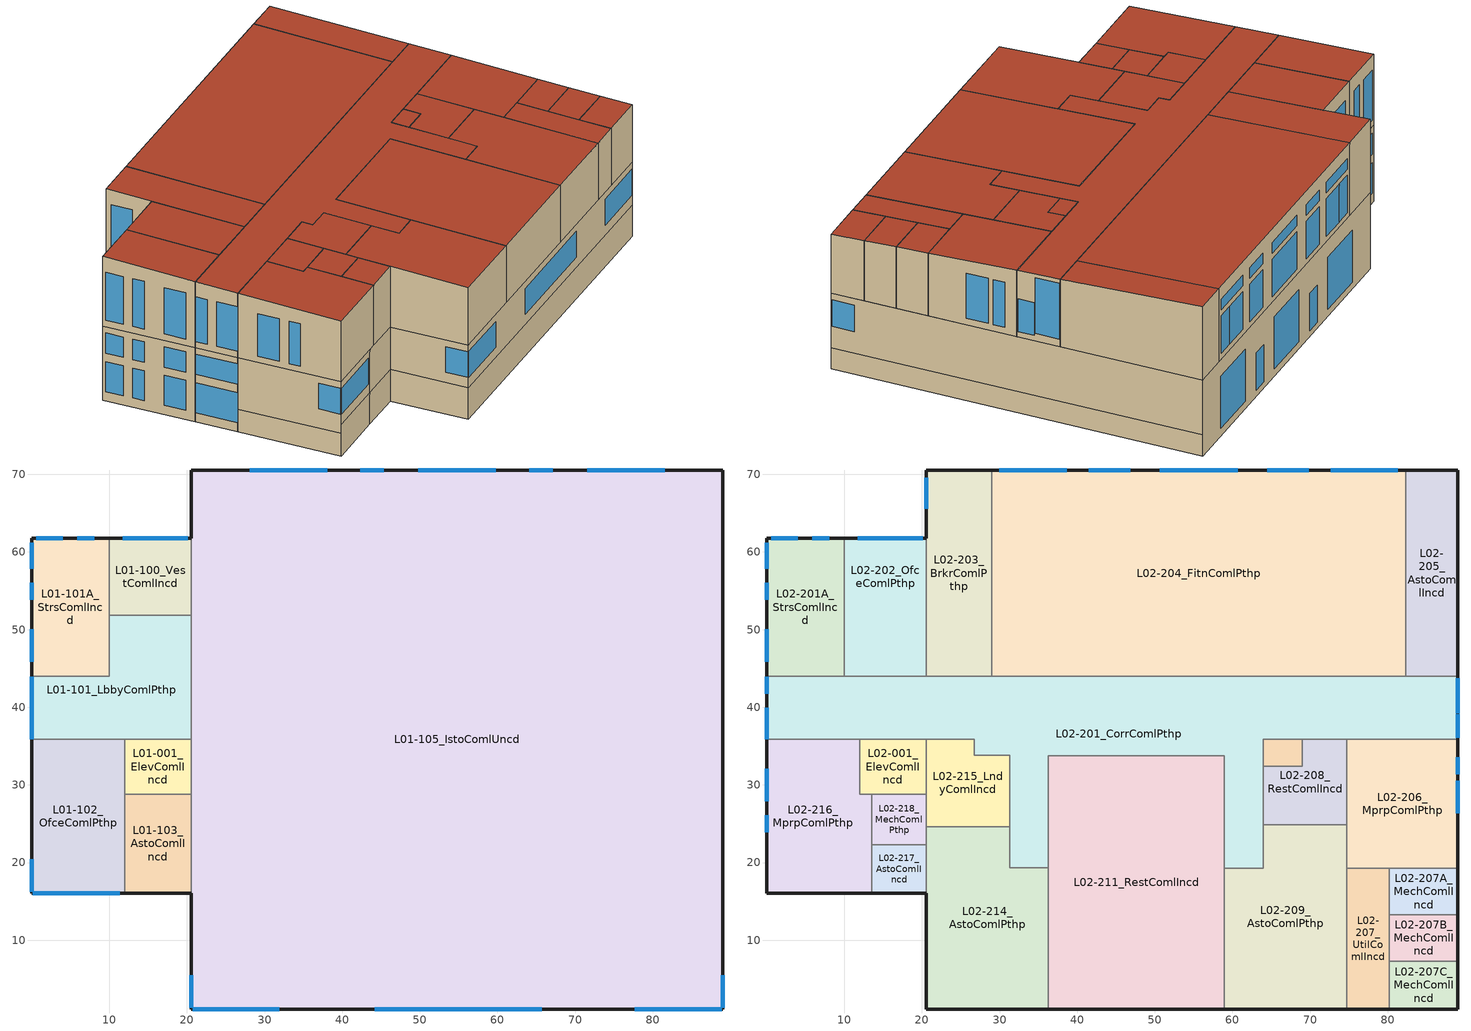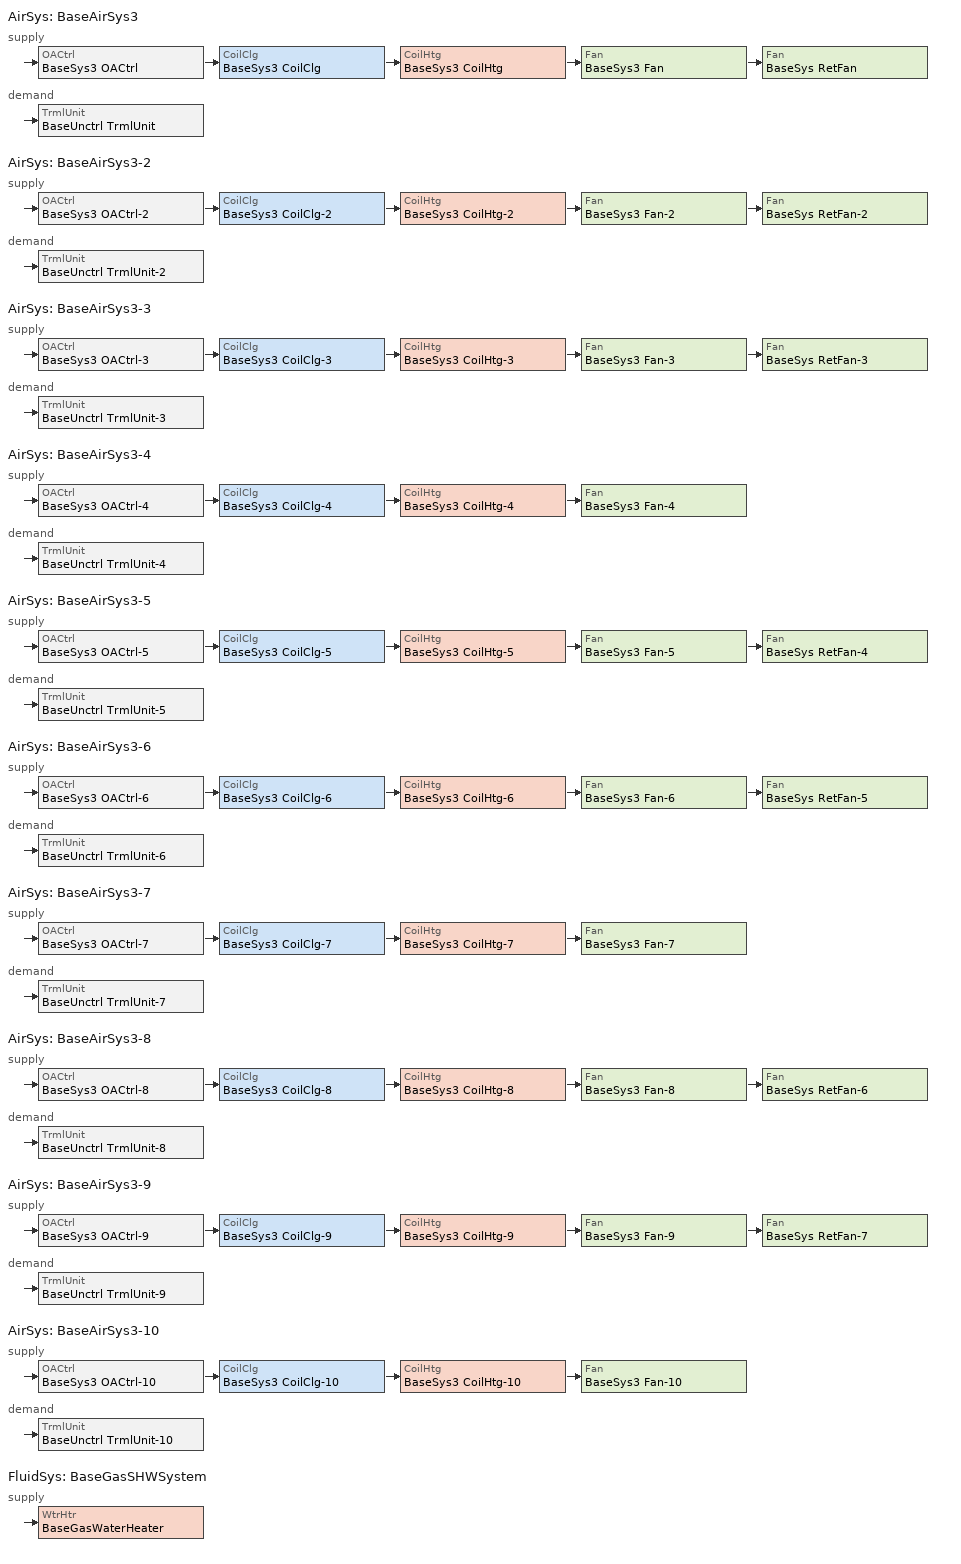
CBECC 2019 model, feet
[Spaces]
L01-105_IstoComlUncd
 floor ground: 20.57,70.56 89.04,70.56 89.04,1.14 20.57,1.14 z0
 wall outside: 20.57,16.08 20.57,1.14 89.04,1.14 z6.42:15; 89.04,70.56 20.57,70.56 20.57,61.76 z0:15; 89.04,1.14 89.04,70.56 z4.21:15
 wall to L01-001_ElevComlIncd: 20.57,35.86 20.57,28.81 z0:15
 wall to L01-101_LbbyComlPthp: 20.57,51.86 20.57,35.86 z0:15
 wall to L01-100_VestComlIncd: 20.57,61.76 20.57,51.86 z0:15
 wall to L01-103_AstoComlIncd: 20.57,28.81 20.57,16.08 z0:15
 wall ground: 20.57,16.08 20.57,1.14 89.04,1.14 z0:6.42; 89.04,1.14 89.04,70.56 z0:4.21
 window (Window 04 Uncd): 20.57,5.47 20.57,1.31 / 89.04,1.31 89.04,5.47 / 77.7,1.14 88.87,1.14 / 44.22,1.14 65.72,1.14 / 20.73,1.14 31.9,1.14 z8.45:13.67
 window (Panel Door Uncd): 38.07,70.56 28.07,70.56 / 59.8,70.56 49.8,70.56 / 81.54,70.56 71.54,70.56 z1.39:11.67
 window (SF Door Uncd): 67.09,70.56 64.09,70.56 / 45.36,70.56 42.36,70.56 z1.14:8.5
L01-001_ElevComlIncd
 floor ground: 20.57,35.86 20.57,28.81 11.98,28.81 11.98,35.86 z0
 wall to L01-102_OfceComlPthp: 11.98,35.86 11.98,28.81 z0:15
 wall to L01-103_AstoComlIncd: 11.98,28.81 20.57,28.81 z0:15
 wall to L01-101_LbbyComlPthp: 20.57,35.86 11.98,35.86 z0:15
L01-101_LbbyComlPthp
 floor ground: 20.57,51.86 20.57,35.86 0,35.86 0,43.99 10.01,43.99 10.01,51.86 z0
 wall outside: 0,43.99 0,35.86 z0:15
 wall to L01-102_OfceComlPthp: 0,35.86 11.98,35.86 z0:15
 wall to L01-101A_StrsComlIncd: 10.01,51.86 10.01,43.99 0,43.99 z0:15
 wall to L01-100_VestComlIncd: 20.57,51.86 10.01,51.86 z0:15
 window (Window 05): 0,43.91 0,35.91 z1.86:7.92
 window: 0,43.91 0,35.91 z9.61:13.75
L01-100_VestComlIncd
 floor ground: 20.57,61.76 20.57,51.86 10.01,51.86 10.01,61.76 z0
 wall outside: 20.57,61.76 10.01,61.76 z0:15
 wall to L01-101A_StrsComlIncd: 10.01,61.76 10.01,51.86 z0:15
 window: 20.11,61.76 11.73,61.76 z10.03:14.17
 window (Window 05): 20.11,61.76 18.11,61.76 z1.14:8.5
 window (Dr-B/D Swing SF): 17.98,61.76 11.73,61.76 z1.14:8.5
L01-103_AstoComlIncd
 floor ground: 20.57,28.81 20.57,16.08 11.98,16.08 11.98,28.81 z0
 wall outside: 11.98,16.08 20.57,16.08 z6.42:15
 wall to L01-102_OfceComlPthp: 11.98,28.81 11.98,16.08 z0:15
 wall ground: 11.98,16.08 20.57,16.08 z0:6.42
L01-102_OfceComlPthp
 floor ground: 0,35.86 11.98,35.86 11.98,16.08 0,16.08 z0
 wall outside: 0,35.86 0,16.08 z4.58:15; 0,16.08 11.98,16.08 z6.42:15
 wall ground: 0,16.08 11.98,16.08 z0:6.42; 0,35.86 0,16.08 z0:4.58
 window (Window 05): 0,20.41 0,16.24 / 0.17,16.08 11.33,16.08 z8.45:13.67
L01-101A_StrsComlIncd
 floor ground: 10.01,61.76 10.01,43.99 0,43.99 0,61.76 z0
 wall outside: 10.01,61.76 0,61.76 0,43.99 z0:15
 window: 8.04,61.76 5.88,61.76 / 4.04,61.76 0.58,61.76 / 0,61.18 0,57.85 / 0,56.01 0,53.85 / 0,50.01 0,45.85 z9.61:13.75
 window (Window 05): 4.04,61.76 0.58,61.76 / 8.04,61.76 5.88,61.76 / 0,50.01 0,45.85 / 0,56.01 0,53.85 / 0,61.18 0,57.85 z1.86:7.92
L02-214_AstoComlPthp
 floor to L01-105_IstoComlUncd: 31.31,24.64 31.31,19.36 36.29,19.36 36.29,1.14 20.57,1.14 20.57,24.64 z15
 wall outside: 20.57,1.14 36.29,1.14 z15:26.67; 20.57,16.08,27.27 20.57,16.08,15 20.57,1.14,15 20.57,1.14,26.67
 wall to L02-217_AstoComlIncd: 20.57,22.26,27.52 20.57,22.26,15 20.57,16.08,15 20.57,16.08,27.27
 wall to L02-211_RestComlIncd: 36.29,19.36,27.4 36.29,1.14,26.67 36.29,1.14,15 36.29,19.36,15
 wall to L02-218_MechComlPthp: 20.57,24.64,27.62 20.57,24.64,15 20.57,22.26,15 20.57,22.26,27.52
 wall to L02-215_LndyComlIncd: 31.31,24.64 20.57,24.64 z15:27.62
 wall to L02-201_CorrComlPthp: 36.29,19.36 31.31,19.36 z15:27.4; 31.31,24.64,27.62 31.31,19.36,27.4 31.31,19.36,15 31.31,24.64,15
 roof outside: 36.29,1.14,26.67 36.29,19.36,27.4 31.31,19.36,27.4 31.31,24.64,27.62 20.57,24.64,27.62 20.57,1.14,26.67
L02-217_AstoComlIncd
 floor inside: 20.57,22.26 20.57,16.08 13.55,16.08 13.55,22.26 z15
 wall outside: 13.55,16.08 20.57,16.08 z15:27.27
 wall to L02-216_MprpComlPthp: 13.55,22.26,15 13.55,16.08,15 13.55,16.08,27.27 13.55,22.26,27.52
 wall to L02-218_MechComlPthp: 20.57,22.26 13.55,22.26 z15:27.52
 roof outside: 20.57,16.08,27.27 20.57,22.26,27.52 13.55,22.26,27.52 13.55,16.08,27.27
L02-211_RestComlIncd
 floor to L01-105_IstoComlUncd: 58.97,33.77 58.97,1.14 36.29,1.14 36.29,33.77 z15
 wall outside: 36.29,1.14 58.97,1.14 z15:26.67
 wall to L02-201_CorrComlPthp: 58.97,33.77 36.29,33.77 z15:27.99; 58.97,33.77,27.99 58.97,19.3,27.4 58.97,19.3,15 58.97,33.77,15; 36.29,33.77,27.99 36.29,33.77,15 36.29,19.36,15 36.29,19.36,27.4
 wall to L02-209_AstoComlPthp: 58.97,19.3,27.4 58.97,1.14,26.67 58.97,1.14,15 58.97,19.3,15
 roof outside: 58.97,1.14,26.67 58.97,33.77,27.99 36.29,33.77,27.99 36.29,1.14,26.67
L02-218_MechComlPthp
 floor inside: 20.57,28.81 20.57,22.26 13.55,22.26 13.55,28.81 z15
 wall to L02-216_MprpComlPthp: 13.55,28.81,15 13.55,22.26,15 13.55,22.26,27.52 13.55,28.81,27.79
 wall to L02-215_LndyComlIncd: 20.57,28.81,27.79 20.57,24.64,27.62 20.57,24.64,15 20.57,28.81,15
 wall to L02-001_ElevComlIncd: 20.57,28.81 13.55,28.81 z15:27.79
 roof outside: 20.57,22.26,27.52 20.57,28.81,27.79 13.55,28.81,27.79 13.55,22.26,27.52
L02-215_LndyComlIncd
 floor to L01-105_IstoComlUncd: 20.57,35.86 26.75,35.86 26.75,33.82 31.31,33.82 31.31,24.64 20.57,24.64 z15
 wall to L02-201_CorrComlPthp: 26.75,35.86 20.57,35.86 z15:28.07; 31.31,33.82 26.75,33.82 z15:27.99; 31.31,24.64,27.62 31.31,24.64,15 31.31,33.82,15 31.31,33.82,27.99; 26.75,33.82,27.99 26.75,33.82,15 26.75,35.86,15 26.75,35.86,28.07
 wall to L02-001_ElevComlIncd: 20.57,35.86,28.07 20.57,35.86,15 20.57,28.81,15 20.57,28.81,27.79
 roof outside: 31.31,24.64,27.62 31.31,33.82,27.99 26.75,33.82,27.99 26.75,35.86,28.07 20.57,35.86,28.07 20.57,24.64,27.62
L02-201_CorrComlPthp
 floor inside: 20.57,43.99 20.57,35.86 0,35.86 0,43.99 z15
 floor to L01-105_IstoComlUncd: 20.57,43.99 89.04,43.99 89.04,35.86 63.95,35.86 63.95,19.3 58.97,19.3 58.97,33.77 36.29,33.77 36.29,19.36 31.31,19.36 31.31,33.82 26.75,33.82 26.75,35.86 20.57,35.86 z15
 wall outside: 0,43.99,28.4 0,43.99,15 0,35.86,15 0,35.86,28.07; 89.04,43.99,28.4 89.04,35.86,28.07 89.04,35.86,15 89.04,43.99,15
 wall to L02-209_AstoComlPthp: 58.97,19.3 63.95,19.3 z15:27.4; 63.95,19.3,27.4 63.95,19.3,15 63.95,24.87,15 63.95,24.87,27.63
 wall to L02-216_MprpComlPthp: 0,35.86 11.98,35.86 z15:28.07
 wall to L02-206_MprpComlPthp: 74.75,35.86 89.04,35.86 z15:28.07
 wall to L02-202_OfceComlPthp: 20.57,43.99 10.01,43.99 z15:28.4
 wall to L02-203_BrkrComlPthp: 28.97,43.99 20.57,43.99 z15:28.4
 wall to L02-208_RestComlIncd: 69,35.86 74.75,35.86 z15:28.07; 63.95,32.43,27.93 63.95,24.87,27.63 63.95,24.87,15 63.95,32.43,15
 wall to L02-201B_UtilComlIncd: 63.95,35.86 69,35.86 z15:28.07; 63.95,35.86,28.07 63.95,32.43,27.93 63.95,32.43,15 63.95,35.86,15
 wall to L02-001_ElevComlIncd: 11.98,35.86 20.57,35.86 z15:28.07
 wall to L02-205_AstoComlIncd: 89.04,43.99 82.33,43.99 z15:28.4
 wall to L02-204_FitnComlPthp: 82.33,43.99 28.97,43.99 z15:28.4
 wall to L02-201A_StrsComlIncd: 10.01,43.99 0,43.99 z15:28.4
 window (Window 05): 0,43.91 0,41.74 / 0,39.91 0,35.91 z16.29:25.33; 89.04,39.25 89.04,43.75 z16.46:27.5
 window (Dr-B/D Swing SF): 89.04,36.1 89.04,39.1 z16.06:22.5
 roof outside: 63.95,19.3,27.4 63.95,35.86,28.07 89.04,35.86,28.07 89.04,43.99,28.4 0,43.99,28.4 0,35.86,28.07 26.75,35.86,28.07 26.75,33.82,27.99 31.31,33.82,27.99 31.31,19.36,27.4 36.29,19.36,27.4 36.29,33.77,27.99 58.97,33.77,27.99 58.97,19.3,27.4
L02-209_AstoComlPthp
 floor to L01-105_IstoComlUncd: 74.75,24.87 74.75,1.14 58.97,1.14 58.97,19.3 63.95,19.3 63.95,24.87 z15
 wall outside: 58.97,1.14 74.75,1.14 z15:26.67
 wall to L02-207_UtilComlIncd: 74.75,19.25,27.4 74.75,1.14,26.67 74.75,1.14,15 74.75,19.25,15
 wall to L02-208_RestComlIncd: 74.75,24.87 63.95,24.87 z15:27.63
 wall to L02-206_MprpComlPthp: 74.75,24.87,27.63 74.75,19.25,27.4 74.75,19.25,15 74.75,24.87,15
 roof outside: 74.75,1.14,26.67 74.75,24.87,27.63 63.95,24.87,27.63 63.95,19.3,27.4 58.97,19.3,27.4 58.97,1.14,26.67
L02-207_UtilComlIncd
 floor to L01-105_IstoComlUncd: 80.2,19.25 80.2,1.14 74.75,1.14 74.75,19.25 z15
 wall outside: 74.75,1.14 80.2,1.14 z15:26.67
 wall to L02-207C_MechComlIncd: 80.2,7.3,26.92 80.2,1.14,26.67 80.2,1.14,15 80.2,7.3,15
 wall to L02-207A_MechComlIncd: 80.2,19.25,27.4 80.2,13.3,27.16 80.2,13.3,15 80.2,19.25,15
 wall to L02-206_MprpComlPthp: 80.2,19.25 74.75,19.25 z15:27.4
 wall to L02-207B_MechComlIncd: 80.2,13.3,27.16 80.2,7.3,26.92 80.2,7.3,15 80.2,13.3,15
 roof outside: 80.2,1.14,26.67 80.2,19.25,27.4 74.75,19.25,27.4 74.75,1.14,26.67
L02-208_RestComlIncd
 floor to L01-105_IstoComlUncd: 74.75,35.86 74.75,24.87 63.95,24.87 63.95,32.43 69,32.43 69,35.86 z15
 wall to L02-206_MprpComlPthp: 74.75,24.87,27.63 74.75,24.87,15 74.75,35.86,15 74.75,35.86,28.07
 wall to L02-201B_UtilComlIncd: 69,32.43 63.95,32.43 z15:27.93; 69,35.86,28.07 69,35.86,15 69,32.43,15 69,32.43,27.93
 roof outside: 74.75,24.87,27.63 74.75,35.86,28.07 69,35.86,28.07 69,32.43,27.93 63.95,32.43,27.93 63.95,24.87,27.63
L02-206_MprpComlPthp
 floor to L01-105_IstoComlUncd: 89.04,35.86 89.04,19.25 74.75,19.25 74.75,35.86 z15
 wall outside: 89.04,35.86,28.07 89.04,19.25,27.4 89.04,19.25,15 89.04,35.86,15
 wall to L02-207A_MechComlIncd: 80.2,19.25 89.04,19.25 z15:27.4
 window (Window 05): 89.04,31.4 89.04,33.57 / 89.04,26.35 89.04,30.52 z16.27:25.17
 roof outside: 89.04,19.25,27.4 89.04,35.86,28.07 74.75,35.86,28.07 74.75,19.25,27.4
L02-207C_MechComlIncd
 floor to L01-105_IstoComlUncd: 89.04,7.3 89.04,1.14 80.2,1.14 80.2,7.3 z15
 wall outside: 80.2,1.14 89.04,1.14 z15:26.67; 89.04,7.3,26.92 89.04,1.14,26.67 89.04,1.14,15 89.04,7.3,15
 wall to L02-207B_MechComlIncd: 89.04,7.3 80.2,7.3 z15:26.92
 roof outside: 89.04,1.14,26.67 89.04,7.3,26.92 80.2,7.3,26.92 80.2,1.14,26.67
L02-207A_MechComlIncd
 floor to L01-105_IstoComlUncd: 89.04,19.25 89.04,13.3 80.2,13.3 80.2,19.25 z15
 wall outside: 89.04,19.25,27.4 89.04,13.3,27.16 89.04,13.3,15 89.04,19.25,15
 wall to L02-207B_MechComlIncd: 80.2,13.3 89.04,13.3 z15:27.16
 roof outside: 89.04,13.3,27.16 89.04,19.25,27.4 80.2,19.25,27.4 80.2,13.3,27.16
L02-207B_MechComlIncd
 floor to L01-105_IstoComlUncd: 89.04,13.3 89.04,7.3 80.2,7.3 80.2,13.3 z15
 wall outside: 89.04,13.3,27.16 89.04,7.3,26.92 89.04,7.3,15 89.04,13.3,15
 roof outside: 80.2,7.3,26.92 89.04,7.3,26.92 89.04,13.3,27.16 80.2,13.3,27.16
L02-216_MprpComlPthp
 floor inside: 11.98,35.86 11.98,16.08 0,16.08 0,35.86 z15; 13.55,28.81 13.55,16.08 11.98,16.08 11.98,28.81 z15
 wall outside: 0,16.08 13.55,16.08 z15:27.27; 0,35.86,28.07 0,35.86,15 0,16.08,15 0,16.08,27.27
 wall to L02-001_ElevComlIncd: 13.55,28.81 11.98,28.81 z15:27.79; 11.98,35.86,28.07 11.98,28.81,27.79 11.98,28.81,15 11.98,35.86,15
 window (Window 05): 0,26.08 0,23.91 / 0,32.08 0,27.91 z16.25:24.83
 roof outside: 13.55,16.08,27.27 13.55,28.81,27.79 11.98,28.81,27.79 11.98,35.86,28.07 0,35.86,28.07 0,16.08,27.27
L02-001_ElevComlIncd
 floor inside: 20.57,35.86 20.57,28.81 11.98,28.81 11.98,35.86 z15
 roof outside: 11.98,28.81,27.79 20.57,28.81,27.79 20.57,35.86,28.07 11.98,35.86,28.07
L02-202_OfceComlPthp
 floor inside: 20.57,51.86 20.57,43.99 10.01,43.99 10.01,51.86 z15; 10.01,61.76 20.57,61.76 20.57,51.86 10.01,51.86 z15
 wall outside: 20.57,61.76 10.01,61.76 z15:29.11
 wall to L02-203_BrkrComlPthp: 20.57,61.76,29.11 20.57,43.99,28.4 20.57,43.99,15 20.57,61.76,15
 wall to L02-201A_StrsComlIncd: 10.01,61.76,15 10.01,43.99,15 10.01,43.99,28.4 10.01,61.76,29.11
 window (Window 05): 20.11,61.76 11.73,61.76 z16.36:26.25
 roof outside: 20.57,43.99,28.4 20.57,61.76,29.11 10.01,61.76,29.11 10.01,43.99,28.4
L02-203_BrkrComlPthp
 floor to L01-105_IstoComlUncd: 20.57,70.56 28.97,70.56 28.97,43.99 20.57,43.99 z15
 wall outside: 28.97,70.56 20.57,70.56 z15:29.48; 20.57,70.56,29.48 20.57,70.56,15 20.57,61.76,15 20.57,61.76,29.12
 wall to L02-204_FitnComlPthp: 28.97,70.56,29.48 28.97,43.99,28.4 28.97,43.99,15 28.97,70.56,15
 window (Window 05): 20.57,69.56 20.57,65.56 z16.38:26.5
 roof outside: 28.97,43.99,28.4 28.97,70.56,29.48 20.57,70.56,29.48 20.57,43.99,28.4
L02-201B_UtilComlIncd
 floor to L01-105_IstoComlUncd: 63.95,35.86 69,35.86 69,32.43 63.95,32.43 z15
 roof outside: 63.95,32.43,27.93 69,32.43,27.93 69,35.86,28.07 63.95,35.86,28.07
L02-205_AstoComlIncd
 floor to L01-105_IstoComlUncd: 89.04,70.56 89.04,43.99 82.33,43.99 82.33,70.56 z15
 wall outside: 89.04,70.56 82.33,70.56 z15:29.48; 89.04,70.56,29.48 89.04,43.99,28.4 89.04,43.99,15 89.04,70.56,15
 wall to L02-204_FitnComlPthp: 82.33,70.56,15 82.33,43.99,15 82.33,43.99,28.4 82.33,70.56,29.48
 roof outside: 89.04,43.99,28.4 89.04,70.56,29.48 82.33,70.56,29.48 82.33,43.99,28.4
L02-204_FitnComlPthp
 floor to L01-105_IstoComlUncd: 28.97,70.56 82.33,70.56 82.33,43.99 28.97,43.99 z15
 wall outside: 82.33,70.56 28.97,70.56 z15:29.48
 window (Dr-B/D Swing SF): 81.32,70.56 78.07,70.56 / 33.23,70.56 29.98,70.56 z16.15:23.58
 window (Window 05): 77.9,70.56 72.65,70.56 / 38.65,70.56 33.4,70.56 / 69.82,70.56 64.48,70.56 / 46.82,70.56 41.48,70.56 z16.15:23.58
 window (Dr-F Sliding SF): 60.65,70.56 50.65,70.56 z16.15:23.58
 window: 60.65,70.56 50.65,70.56 / 81.32,70.56 72.65,70.56 / 46.82,70.56 41.48,70.56 / 38.65,70.56 29.98,70.56 / 69.82,70.56 64.48,70.56 z24.76:26.83
 roof outside: 82.33,43.99,28.4 82.33,70.56,29.48 28.97,70.56,29.48 28.97,43.99,28.4
L02-201A_StrsComlIncd
 floor inside: 10.01,61.76 10.01,43.99 0,43.99 0,61.76 z15
 wall outside: 10.01,61.76 0,61.76 z15:29.11; 0,61.76,29.11 0,61.76,15 0,43.99,15 0,43.99,28.4
 window (Window 05): 0,56.01 0,53.85 / 0,61.18 0,57.85 z16.34:26; 0,50.01 0,45.85 z16.31:25.67; 4.04,61.76 0.58,61.76 / 8.04,61.76 5.88,61.76 z16.36:26.25
 roof outside: 10.01,43.99,28.4 10.01,61.76,29.11 0,61.76,29.11 0,43.99,28.4
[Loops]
AirSys 'BaseAirSys3'
 supply: OACtrl 'BaseSys3 OACtrl' > CoilClg 'BaseSys3 CoilClg' > CoilHtg 'BaseSys3 CoilHtg' > Fan 'BaseSys3 Fan' > Fan 'BaseSys RetFan'
 demand: TrmlUnit 'BaseUnctrl TrmlUnit'
AirSys 'BaseAirSys3-2'
 supply: OACtrl 'BaseSys3 OACtrl-2' > CoilClg 'BaseSys3 CoilClg-2' > CoilHtg 'BaseSys3 CoilHtg-2' > Fan 'BaseSys3 Fan-2' > Fan 'BaseSys RetFan-2'
 demand: TrmlUnit 'BaseUnctrl TrmlUnit-2'
AirSys 'BaseAirSys3-3'
 supply: OACtrl 'BaseSys3 OACtrl-3' > CoilClg 'BaseSys3 CoilClg-3' > CoilHtg 'BaseSys3 CoilHtg-3' > Fan 'BaseSys3 Fan-3' > Fan 'BaseSys RetFan-3'
 demand: TrmlUnit 'BaseUnctrl TrmlUnit-3'
AirSys 'BaseAirSys3-4'
 supply: OACtrl 'BaseSys3 OACtrl-4' > CoilClg 'BaseSys3 CoilClg-4' > CoilHtg 'BaseSys3 CoilHtg-4' > Fan 'BaseSys3 Fan-4'
 demand: TrmlUnit 'BaseUnctrl TrmlUnit-4'
AirSys 'BaseAirSys3-5'
 supply: OACtrl 'BaseSys3 OACtrl-5' > CoilClg 'BaseSys3 CoilClg-5' > CoilHtg 'BaseSys3 CoilHtg-5' > Fan 'BaseSys3 Fan-5' > Fan 'BaseSys RetFan-4'
 demand: TrmlUnit 'BaseUnctrl TrmlUnit-5'
AirSys 'BaseAirSys3-6'
 supply: OACtrl 'BaseSys3 OACtrl-6' > CoilClg 'BaseSys3 CoilClg-6' > CoilHtg 'BaseSys3 CoilHtg-6' > Fan 'BaseSys3 Fan-6' > Fan 'BaseSys RetFan-5'
 demand: TrmlUnit 'BaseUnctrl TrmlUnit-6'
AirSys 'BaseAirSys3-7'
 supply: OACtrl 'BaseSys3 OACtrl-7' > CoilClg 'BaseSys3 CoilClg-7' > CoilHtg 'BaseSys3 CoilHtg-7' > Fan 'BaseSys3 Fan-7'
 demand: TrmlUnit 'BaseUnctrl TrmlUnit-7'
AirSys 'BaseAirSys3-8'
 supply: OACtrl 'BaseSys3 OACtrl-8' > CoilClg 'BaseSys3 CoilClg-8' > CoilHtg 'BaseSys3 CoilHtg-8' > Fan 'BaseSys3 Fan-8' > Fan 'BaseSys RetFan-6'
 demand: TrmlUnit 'BaseUnctrl TrmlUnit-8'
AirSys 'BaseAirSys3-9'
 supply: OACtrl 'BaseSys3 OACtrl-9' > CoilClg 'BaseSys3 CoilClg-9' > CoilHtg 'BaseSys3 CoilHtg-9' > Fan 'BaseSys3 Fan-9' > Fan 'BaseSys RetFan-7'
 demand: TrmlUnit 'BaseUnctrl TrmlUnit-9'
AirSys 'BaseAirSys3-10'
 supply: OACtrl 'BaseSys3 OACtrl-10' > CoilClg 'BaseSys3 CoilClg-10' > CoilHtg 'BaseSys3 CoilHtg-10' > Fan 'BaseSys3 Fan-10'
 demand: TrmlUnit 'BaseUnctrl TrmlUnit-10'
FluidSys 'BaseGasSHWSystem'
 supply: WtrHtr 'BaseGasWaterHeater'
[Proj]
Project: StdDesignCompactDistYear=2022; StdDesignDrnWtrHtRecYear=2022; StAddress=5900 W Green Lake Way N.; City=Seattle; State=WA; ZipCode=98103; NetEnergyMeteringTDVAdj=3.3618; NetEnergyMeteringNSCAdj=0; HaveShwrDrnHtRecov=0
[Bldg]
Building 1
[FenCons] CertificationMthd=NFRCRated
Name | FenProdType
Panel Door Uncd; Dr-B/D Swing SF; Dr-F Sliding SF; SF Door Uncd | GlazedDoor
Window 04 Uncd; Window 05 | CurtainWall
[SpcFuncDefaults] DsgnInfRt[1]=0.0345; InfSchRef[1]=On-user
Name | SpcFunc | OccDens | OccFrac | OccSensHtRt | OccLatHtRt | OccSchRef | VentPerPerson | VentPerArea | CodeOtherVentPerPerson | CodeOtherVentPerArea | IntLPDReg | IntLtgRegSchRef | RecptSchRef | HotWtrHtgSchRef | BaseHotWtrConsumptionRt | RecptPwrDens | HotWtrHrlyUsePerPers | BaseHotWtrHrlyUsePerPers | FuncSchGrp | RecptRadFrac | RecptLatFrac | RecptLostFrac | ExhContPerFixture
AstoSpcFuncDef | Storage Room - <50 ft2 | 3 | 0.5 | 275 | 475 | GLBHOcc | 5 | 0.06 | 5 | 0.06 | 0.264 | GLBHLights | GLBHRecept | GLBHSHW | 0
BrkrSpcFuncDef | Lounge/Breakroom - All other |  |  | 275 | 275 | GLBHOcc | 5 | 0.12 | 5 |  | 0.264 | GLBHLights | GLBHRecept | GLBHSHW | 0 | 1.5 | 0 | 0
OfceSpcFuncDef | Office - Enclosed |  |  |  |  | GLBHOcc | 5 | 0.06 | 5 |  | 0.264 | GLBHLights | GLBHRecept | GLBHSHW | 0 |  | 0
MprpSpcFuncDef | Conference/Meeting/Multipurpose Room |  |  |  |  | GLBHOcc | 5 | 0.6 | 5 |  | 0.264 | GLBHLights | GLBHRecept | GLBHSHW | 0 | 1.5 | 0 | 0
MechSpcFuncDef | Electrical/MechanicaI Room |  |  |  |  | GLBHOcc | 0 | 0 | 0 | 0 | 0.264 | GLBHLights | GLBHRecept |  |  | 0.2 | 0
CorrSpcFuncDef; VestSpcFuncDef | Corridor - All other |  |  |  |  | GLBHOcc | 0 | 0.06 | 0 |  | 0.264 | GLBHLights | GLBHRecept |  |  | 0.2
FitnSpcFuncDef | Gymnasium/Fitness Center - Exercise area | 66.67 |  |  |  | GLBHOcc | 0 | 0.3 | 0 |  | 0.264 | GLBHLights | GLBHRecept | GLBHSHW | 0 | 1.5 | 0
ElevSpcFuncDef | Unoccupied-Include in Gross Floor Area
LbbySpcFuncDef | Lobby - All other | 10 |  |  |  | GLBHOcc | 5 | 0.06 | 5 |  | 0.264 | GLBHLights | GLBHRecept | GLBHSHW | 0 | 1 | 0 |  | Assembly
LndySpcFuncDef | Warehouse - Storage Area - Medium to bulky, palletized items | 3 |  |  |  | GLBHOcc | 5 | 0.06 | 5 |  | 0.264 | GLBHLights | GLBHRecept | GLBHSHW | 0 | 4.316 | 0 | 0 |  | 0 | 0.04 | 0.62
StrsSpcFuncDef | Stairwell |  |  |  |  | GLBHOcc | 0 | 0.06 | 0 |  | 0.264 | GLBHLights | GLBHRecept |  |  | 0.2
RestSpcFuncDef | Restroom - All other |  | 1 |  |  | GLBHOcc |  |  | 0 |  | 0.264 | GLBHLights | GLBHRecept | GLBHSHW | 1.1878 | 0.2 | 0.695 | 1.188 |  |  |  |  | 0
UtilSpcFuncDef | Warehouse - Storage Area - Medium to bulky, palletized items | 3 |  |  |  | GLBHOcc | 5 | 0.06 | 5 | 0.06 | 0.264 | GLBHLights | GLBHRecept | GLBHSHW | 0 |  | 0 | 0
IstoSpcFuncDef | Storage Room - <50 ft2 | 3 |  |  |  | GLBHOcc | 5 | 0.06 | 5 | 0.06 | 0.264 | GLBHLights | GLBHRecept | GLBHSHW | 0 |  | 0 | 0
[Story]
Name | PRMBldgTypeForBaseWWR
L1
L2 | Retail (strip mall)
[Spc]
Name | Story | CondgType | ThrmlZnRef | SpcFuncDefaultsRef | CodeOtherVentFlow | VentSpcFunc | ExhNumFixtures | IsIntrmtExh | FuncSchGrp
L01-105_IstoComlUncd | L1 | Unconditioned | Thermal Zone: L01-105_IstoComlUncd | IstoSpcFuncDef
L01-102_OfceComlPthp | L1 | DirectlyConditioned | Thermal Zone: L01-102_OfceComlPthp | OfceSpcFuncDef | 91
L01-103_AstoComlIncd | L1 | IndirectlyConditioned | Thermal Zone: L01-102_OfceComlPthp | AstoSpcFuncDef | 0
L01-001_ElevComlIncd | L1 | IndirectlyConditioned | Thermal Zone: L01-102_OfceComlPthp | ElevSpcFuncDef
L01-101_LbbyComlPthp | L1 | DirectlyConditioned | Thermal Zone: L01-102_OfceComlPthp | LbbySpcFuncDef | 0
L01-101A_StrsComlIncd | L1 | IndirectlyConditioned | Thermal Zone: L01-102_OfceComlPthp | StrsSpcFuncDef | 0
L01-100_VestComlIncd | L1 | IndirectlyConditioned | Thermal Zone: L01-102_OfceComlPthp | VestSpcFuncDef | 0
L02-214_AstoComlPthp | L2 | DirectlyConditioned | Thermal Zone: L02-214_AstoComlPthp | AstoSpcFuncDef | 76
L02-211_RestComlIncd | L2 | IndirectlyConditioned | Thermal Zone: L02-201_CorrComlPthp | RestSpcFuncDef |  | Exhaust - Toilets, public | 10 | 0
L02-209_AstoComlPthp | L2 | DirectlyConditioned | Thermal Zone: L02-209_AstoComlPthp | AstoSpcFuncDef | 76
L02-207_UtilComlIncd | L2 | IndirectlyConditioned | Thermal Zone: L02-206_MprpComlPthp | UtilSpcFuncDef | 0
L02-207C_MechComlIncd; L02-207B_MechComlIncd; L02-207A_MechComlIncd | L2 | IndirectlyConditioned | Thermal Zone: L02-206_MprpComlPthp | MechSpcFuncDef
L02-216_MprpComlPthp | L2 | DirectlyConditioned | Thermal Zone: L02-216_MprpComlPthp | MprpSpcFuncDef | 62
L02-217_AstoComlIncd | L2 | IndirectlyConditioned | Thermal Zone: L02-216_MprpComlPthp | AstoSpcFuncDef | 0
L02-206_MprpComlPthp | L2 | DirectlyConditioned | Thermal Zone: L02-206_MprpComlPthp | MprpSpcFuncDef | 20
L02-201_CorrComlPthp | L2 | DirectlyConditioned | Thermal Zone: L02-201_CorrComlPthp | CorrSpcFuncDef | 43
L02-218_MechComlPthp | L2 | DirectlyConditioned | Thermal Zone: L02-218_MechComlPthp | MechSpcFuncDef
L02-215_LndyComlIncd | L2 | IndirectlyConditioned | Thermal Zone: L02-201_CorrComlPthp | LndySpcFuncDef | 0
L02-208_RestComlIncd | L2 | IndirectlyConditioned | Thermal Zone: L02-206_MprpComlPthp | RestSpcFuncDef |  | Exhaust - Toilets, public | 10 | 0
L02-001_ElevComlIncd | L2 | IndirectlyConditioned | Thermal Zone: L02-201_CorrComlPthp | ElevSpcFuncDef
L02-201B_UtilComlIncd | L2 | IndirectlyConditioned | Thermal Zone: L02-201_CorrComlPthp | UtilSpcFuncDef | 0
L02-202_OfceComlPthp | L2 | DirectlyConditioned | Thermal Zone: L02-202_OfceComlPthp | OfceSpcFuncDef | 18
L02-203_BrkrComlPthp | L2 | DirectlyConditioned | Thermal Zone: L02-203_BrkrComlPthp | BrkrSpcFuncDef | 50
L02-204_FitnComlPthp | L2 | DirectlyConditioned | Thermal Zone: L02-204_FitnComlPthp | FitnSpcFuncDef | 700 |  |  |  | Retail
L02-205_AstoComlIncd | L2 | IndirectlyConditioned | Thermal Zone: L02-204_FitnComlPthp | AstoSpcFuncDef | 0
L02-201A_StrsComlIncd | L2 | IndirectlyConditioned | Thermal Zone: L02-201_CorrComlPthp | StrsSpcFuncDef | 0
[ThrmlZn] VentStd=Other
Name | AddClgSys
Thermal Zone: L01-105_IstoComlUncd; Thermal Zone: L02-214_AstoComlPthp; Thermal Zone: L02-209_AstoComlPthp; Thermal Zone: L02-216_MprpComlPthp; Thermal Zone: L02-201_CorrComlPthp; Thermal Zone: L02-218_MechComlPthp; Thermal Zone: L02-202_OfceComlPthp; Thermal Zone: L02-203_BrkrComlPthp
Thermal Zone: L01-102_OfceComlPthp; Thermal Zone: L02-206_MprpComlPthp; Thermal Zone: L02-204_FitnComlPthp | 0
[AirSys] SubType=Packaged3Phase; BaseSysNum=3
Name | SupAirSegRef | RetAirSegRef | OACtrlRef
BaseAirSys3 | BaseSys3 SupAirSeg | BaseSys3 RetAirSeg | BaseSys3 OACtrl
BaseAirSys3-2 | BaseSys3 SupAirSeg-2 | BaseSys3 RetAirSeg-2 | BaseSys3 OACtrl-2
BaseAirSys3-3 | BaseSys3 SupAirSeg-3 | BaseSys3 RetAirSeg-3 | BaseSys3 OACtrl-3
BaseAirSys3-4 | BaseSys3 SupAirSeg-4 | BaseSys3 RetAirSeg-4 | BaseSys3 OACtrl-4
BaseAirSys3-5 | BaseSys3 SupAirSeg-5 | BaseSys3 RetAirSeg-5 | BaseSys3 OACtrl-5
BaseAirSys3-6 | BaseSys3 SupAirSeg-6 | BaseSys3 RetAirSeg-6 | BaseSys3 OACtrl-6
BaseAirSys3-7 | BaseSys3 SupAirSeg-7 | BaseSys3 RetAirSeg-7 | BaseSys3 OACtrl-7
BaseAirSys3-8 | BaseSys3 SupAirSeg-8 | BaseSys3 RetAirSeg-8 | BaseSys3 OACtrl-8
BaseAirSys3-9 | BaseSys3 SupAirSeg-9 | BaseSys3 RetAirSeg-9 | BaseSys3 OACtrl-9
BaseAirSys3-10 | BaseSys3 SupAirSeg-10 | BaseSys3 RetAirSeg-10 | BaseSys3 OACtrl-10
[AirSeg]
Name | Sys | Type | CoilClgRef | CoilHtgRef | FanRef
BaseSys3 SupAirSeg | BaseAirSys3 | Supply | BaseSys3 CoilClg | BaseSys3 CoilHtg | BaseSys3 Fan
BaseSys3 RetAirSeg | BaseAirSys3 | Return
BaseSys3 SupAirSeg-2 | BaseAirSys3-2 | Supply | BaseSys3 CoilClg-2 | BaseSys3 CoilHtg-2 | BaseSys3 Fan-2
BaseSys3 RetAirSeg-2 | BaseAirSys3-2 | Return
BaseSys3 SupAirSeg-3 | BaseAirSys3-3 | Supply | BaseSys3 CoilClg-3 | BaseSys3 CoilHtg-3 | BaseSys3 Fan-3
BaseSys3 RetAirSeg-3 | BaseAirSys3-3 | Return
BaseSys3 SupAirSeg-4 | BaseAirSys3-4 | Supply | BaseSys3 CoilClg-4 | BaseSys3 CoilHtg-4 | BaseSys3 Fan-4
BaseSys3 RetAirSeg-4 | BaseAirSys3-4 | Return
BaseSys3 SupAirSeg-5 | BaseAirSys3-5 | Supply | BaseSys3 CoilClg-5 | BaseSys3 CoilHtg-5 | BaseSys3 Fan-5
BaseSys3 RetAirSeg-5 | BaseAirSys3-5 | Return
BaseSys3 SupAirSeg-6 | BaseAirSys3-6 | Supply | BaseSys3 CoilClg-6 | BaseSys3 CoilHtg-6 | BaseSys3 Fan-6
BaseSys3 RetAirSeg-6 | BaseAirSys3-6 | Return
BaseSys3 SupAirSeg-7 | BaseAirSys3-7 | Supply | BaseSys3 CoilClg-7 | BaseSys3 CoilHtg-7 | BaseSys3 Fan-7
BaseSys3 RetAirSeg-7 | BaseAirSys3-7 | Return
BaseSys3 SupAirSeg-8 | BaseAirSys3-8 | Supply | BaseSys3 CoilClg-8 | BaseSys3 CoilHtg-8 | BaseSys3 Fan-8
BaseSys3 RetAirSeg-8 | BaseAirSys3-8 | Return
BaseSys3 SupAirSeg-9 | BaseAirSys3-9 | Supply | BaseSys3 CoilClg-9 | BaseSys3 CoilHtg-9 | BaseSys3 Fan-9
BaseSys3 RetAirSeg-9 | BaseAirSys3-9 | Return
BaseSys3 SupAirSeg-10 | BaseAirSys3-10 | Supply | BaseSys3 CoilClg-10 | BaseSys3 CoilHtg-10 | BaseSys3 Fan-10
BaseSys3 RetAirSeg-10 | BaseAirSys3-10 | Return
[CoilClg] Type=DirectExpansion
Name | Sys
BaseSys3 CoilClg | BaseAirSys3
BaseSys3 CoilClg-2 | BaseAirSys3-2
BaseSys3 CoilClg-3 | BaseAirSys3-3
BaseSys3 CoilClg-4 | BaseAirSys3-4
BaseSys3 CoilClg-5 | BaseAirSys3-5
BaseSys3 CoilClg-6 | BaseAirSys3-6
BaseSys3 CoilClg-7 | BaseAirSys3-7
BaseSys3 CoilClg-8 | BaseAirSys3-8
BaseSys3 CoilClg-9 | BaseAirSys3-9
BaseSys3 CoilClg-10 | BaseAirSys3-10
[CoilHtg] Type=Furnace
Name | Sys
BaseSys3 CoilHtg | BaseAirSys3
BaseSys3 CoilHtg-2 | BaseAirSys3-2
BaseSys3 CoilHtg-3 | BaseAirSys3-3
BaseSys3 CoilHtg-4 | BaseAirSys3-4
BaseSys3 CoilHtg-5 | BaseAirSys3-5
BaseSys3 CoilHtg-6 | BaseAirSys3-6
BaseSys3 CoilHtg-7 | BaseAirSys3-7
BaseSys3 CoilHtg-8 | BaseAirSys3-8
BaseSys3 CoilHtg-9 | BaseAirSys3-9
BaseSys3 CoilHtg-10 | BaseAirSys3-10
[Fan]
Name | Sys | ParentComp | CtrlMthd
BaseSys3 Fan | BaseAirSys3
BaseSys RetFan | BaseAirSys3 | AirSys | VariableSpeedDrive
BaseSys3 Fan-2 | BaseAirSys3-2
BaseSys RetFan-2 | BaseAirSys3-2 | AirSys | VariableSpeedDrive
BaseSys3 Fan-3 | BaseAirSys3-3
BaseSys RetFan-3 | BaseAirSys3-3 | AirSys | VariableSpeedDrive
BaseSys3 Fan-4 | BaseAirSys3-4
BaseSys3 Fan-5 | BaseAirSys3-5
BaseSys RetFan-4 | BaseAirSys3-5 | AirSys | VariableSpeedDrive
BaseSys3 Fan-6 | BaseAirSys3-6
BaseSys RetFan-5 | BaseAirSys3-6 | AirSys | VariableSpeedDrive
BaseSys3 Fan-7 | BaseAirSys3-7
BaseSys3 Fan-8 | BaseAirSys3-8
BaseSys RetFan-6 | BaseAirSys3-8 | AirSys | VariableSpeedDrive
BaseSys3 Fan-9 | BaseAirSys3-9
BaseSys RetFan-7 | BaseAirSys3-9 | AirSys | VariableSpeedDrive
BaseSys3 Fan-10 | BaseAirSys3-10
[TrmlUnit]
Name | Sys
BaseUnctrl TrmlUnit | BaseAirSys3
BaseUnctrl TrmlUnit-2 | BaseAirSys3-2
BaseUnctrl TrmlUnit-3 | BaseAirSys3-3
BaseUnctrl TrmlUnit-4 | BaseAirSys3-4
BaseUnctrl TrmlUnit-5 | BaseAirSys3-5
BaseUnctrl TrmlUnit-6 | BaseAirSys3-6
BaseUnctrl TrmlUnit-7 | BaseAirSys3-7
BaseUnctrl TrmlUnit-8 | BaseAirSys3-8
BaseUnctrl TrmlUnit-9 | BaseAirSys3-9
BaseUnctrl TrmlUnit-10 | BaseAirSys3-10
[OACtrl]
Name | Sys | AirSegSupRef | AirSegRetRef
BaseSys3 OACtrl | BaseAirSys3 | BaseSys3 SupAirSeg | BaseSys3 RetAirSeg
BaseSys3 OACtrl-2 | BaseAirSys3-2 | BaseSys3 SupAirSeg-2 | BaseSys3 RetAirSeg-2
BaseSys3 OACtrl-3 | BaseAirSys3-3 | BaseSys3 SupAirSeg-3 | BaseSys3 RetAirSeg-3
BaseSys3 OACtrl-4 | BaseAirSys3-4 | BaseSys3 SupAirSeg-4 | BaseSys3 RetAirSeg-4
BaseSys3 OACtrl-5 | BaseAirSys3-5 | BaseSys3 SupAirSeg-5 | BaseSys3 RetAirSeg-5
BaseSys3 OACtrl-6 | BaseAirSys3-6 | BaseSys3 SupAirSeg-6 | BaseSys3 RetAirSeg-6
BaseSys3 OACtrl-7 | BaseAirSys3-7 | BaseSys3 SupAirSeg-7 | BaseSys3 RetAirSeg-7
BaseSys3 OACtrl-8 | BaseAirSys3-8 | BaseSys3 SupAirSeg-8 | BaseSys3 RetAirSeg-8
BaseSys3 OACtrl-9 | BaseAirSys3-9 | BaseSys3 SupAirSeg-9 | BaseSys3 RetAirSeg-9
BaseSys3 OACtrl-10 | BaseAirSys3-10 | BaseSys3 SupAirSeg-10 | BaseSys3 RetAirSeg-10
[FluidSys]
BaseGasSHWSystem: Type=ServiceHotWater; IsBaseSys=1; WtrHtrRef=BaseGasWaterHeater
[FluidSeg] Sys=BaseGasSHWSystem
Name | Type
BaseGasSHWPriSupSeg | PrimarySupply
BaseGasSHWMuniInlet | MakeupFluid
[WtrHtr]
BaseGasWaterHeater: Sys=BaseGasSHWSystem; Status=New; FluidSegOutRef=BaseGasSHWPriSupSeg; FluidSegMakeupRef=BaseGasSHWMuniInlet; BaseSysNum=1
[ResDHWSys]
ResidentialDHWSystem 1: SystemType=Standard; CentralRecircType=Central with Recirculation; CentralDHWType=HPWH; CHPWHSysDescrip=Single Pass Primary; CHPWHCompType=Sanden GS3-45HPA-US (4kW cap @ 40F); CHPWHNumComp=12; CHPWHTankCount=4; CHPWHTankRVal=13; CHPWHTankLoc=Outside; CHPWHSrcAirLoc=Outside; CHPWHLoopTankConfig=Series (Swing); LoopPipeInsulThk[1]=1.5; RecircPipeLoc=( Conditioned, Conditioned, Conditioned, Conditioned, Conditioned, Conditioned ); NRecircLoops=1; SolFracAnn=0
[SchDay] Type=Fraction
Name | Hr
GLBHWinOccWD; GLBHWinOccFri; GLBHWinOccSat | ( 0, 0, 0, 0, 0, 0, 0, 0, 0, 0, 0, 0, 0, 0.2, 0.8, 0.8, 0.8, 0.8, 0.8, 0.8, 0, 0, 0, 0 )
GLBHWinOccSun; OffDay | ( 0, 0, 0, 0, 0, 0, 0, 0, 0, 0, 0, 0, 0, 0, 0, 0, 0, 0, 0, 0, 0, 0, 0, 0 )
GLBHSpFaOccWD; GLBHSpFaOccFri | ( 0, 0, 0, 0, 0.1, 0.1, 0.4, 0.8, 0.8, 0.8, 0.8, 0.8, 0.8, 0.8, 0.8, 0.8, 0.8, 0.8, 0.2, 0, 0, 0, 0, 0 )
GLBHSpFaOccSat | ( 0, 0, 0, 0, 0, 0.1, 0.1, 0.5, 0.8, 0.8, 0.2, 0, 0, 0, 0, 0, 0, 0, 0, 0, 0, 0, 0, 0 )
GLBHSpFaOccSun | ( 0, 0, 0, 0, 0, 0.1, 0.1, 0.8, 0.8, 0.8, 0.2, 0, 0, 0, 0, 0, 0, 0, 0, 0, 0, 0, 0, 0 )
GLBHSumOccWD | ( 0, 0, 0, 0, 0.1, 0.1, 0.4, 0.8, 0.8, 0.8, 0.8, 0.8, 0.8, 0.8, 0.8, 0.8, 0.8, 0.8, 0.8, 0.8, 0, 0, 0, 0 )
GLBHSumOccFri | ( 0, 0, 0, 0, 0.1, 0.1, 0.4, 0.8, 0.8, 0.8, 0.8, 0.8, 0.8, 0.8, 0.8, 0.8, 0.8, 0.8, 0, 0, 0, 0, 0, 0 )
GLBHSumOccSat | ( 0, 0, 0, 0, 0, 0.1, 0.1, 0.5, 0.8, 0.8, 0.8, 0.8, 0.2, 0, 0, 0, 0, 0, 0, 0, 0, 0, 0, 0 )
GLBHSumOccSun | ( 0, 0, 0, 0, 0, 0.1, 0.1, 0.4, 0.8, 0.8, 0.8, 0.8, 0.2, 0, 0, 0, 0, 0, 0, 0, 0, 0, 0, 0 )
GLBHWinLightsWD; GLBHWinLightsFri; GLBHWinLightsSat | ( 0.05, 0.05, 0.05, 0.05, 0.05, 0.05, 0.05, 0.05, 0.05, 0.05, 0.05, 0.05, 0.05, 0.3, 0.5, 0.5, 0.5, 0.5, 0.5, 0.5, 0.05, 0.05, 0.05, 0.05 )
GLBHWinLightsSun | ( 0.05, 0.05, 0.05, 0.05, 0.05, 0.05, 0.05, 0.05, 0.05, 0.05, 0.05, 0.05, 0.05, 0.05, 0.05, 0.05, 0.05, 0.05, 0.05, 0.05, 0.05, 0.05, 0.05, 0.05 )
GLBHSpFaLightsWD; GLBHSpFaLightsFri | ( 0.05, 0.05, 0.05, 0.05, 0.5, 0.5, 0.5, 0.5, 0.5, 0.5, 0.5, 0.5, 0.5, 0.5, 0.5, 0.5, 0.5, 0.5, 0.3, 0.05, 0.05, 0.05, 0.05, 0.05 )
GLBHSpFaLightsSat; GLBHSpFaLightsSun | ( 0.05, 0.05, 0.05, 0.05, 0.05, 0.3, 0.5, 0.5, 0.5, 0.5, 0.3, 0.05, 0.05, 0.05, 0.05, 0.05, 0.05, 0.05, 0.05, 0.05, 0.05, 0.05, 0.05, 0.05 )
GLBHSumLightsWD | ( 0.05, 0.05, 0.05, 0.05, 0.5, 0.5, 0.5, 0.5, 0.5, 0.5, 0.5, 0.5, 0.5, 0.5, 0.5, 0.5, 0.5, 0.5, 0.5, 0.5, 0.05, 0.05, 0.05, 0.05 )
GLBHSumLightsFri | ( 0.05, 0.05, 0.05, 0.05, 0.5, 0.5, 0.5, 0.5, 0.5, 0.5, 0.5, 0.5, 0.5, 0.5, 0.5, 0.5, 0.5, 0.5, 0.05, 0.05, 0.05, 0.05, 0.05, 0.05 )
GLBHSumLightsSat; GLBHSumLightsSun | ( 0.05, 0.05, 0.05, 0.05, 0.05, 0.3, 0.5, 0.5, 0.5, 0.5, 0.5, 0.5, 0.3, 0.05, 0.05, 0.05, 0.05, 0.05, 0.05, 0.05, 0.05, 0.05, 0.05, 0.05 )
GLBHWinReceptWD; GLBHWinReceptFri; GLBHWinReceptSat; GLBHWinReceptSun | ( 0.05, 0.05, 0.05, 0.05, 0.05, 0.05, 0.05, 0.05, 0.05, 0.05, 0.05, 0.05, 0.05, 0.3, 0.75, 0.75, 0.75, 0.75, 0.75, 0.45, 0.05, 0.05, 0.05, 0.05 )
GLBHSpFaReceptWD; GLBHSpFaReceptFri | ( 0.05, 0.05, 0.05, 0.05, 0.45, 0.75, 0.75, 0.75, 0.75, 0.75, 0.75, 0.75, 0.75, 0.75, 0.75, 0.75, 0.75, 0.75, 0.3, 0.05, 0.05, 0.05, 0.05, 0.05 )
GLBHSpFaReceptSat; GLBHSpFaReceptSun | ( 0.05, 0.05, 0.05, 0.05, 0.05, 0.3, 0.75, 0.75, 0.75, 0.75, 0.3, 0.05, 0.05, 0.05, 0.05, 0.05, 0.05, 0.05, 0.05, 0.05, 0.05, 0.05, 0.05, 0.05 )
GLBHSumReceptWD | ( 0.05, 0.05, 0.05, 0.05, 0.45, 0.75, 0.75, 0.75, 0.75, 0.75, 0.75, 0.75, 0.75, 0.75, 0.75, 0.75, 0.75, 0.75, 0.75, 0.45, 0.05, 0.05, 0.05, 0.05 )
GLBHSumReceptFri | ( 0.05, 0.05, 0.05, 0.05, 0.45, 0.75, 0.75, 0.75, 0.75, 0.75, 0.75, 0.75, 0.75, 0.75, 0.75, 0.75, 0.75, 0.45, 0.05, 0.05, 0.05, 0.05, 0.05, 0.05 )
GLBHSumReceptSat; GLBHSumReceptSun | ( 0.05, 0.05, 0.05, 0.05, 0.05, 0.3, 0.75, 0.75, 0.75, 0.75, 0.75, 0.75, 0.75, 0.75, 0.75, 0.75, 0.75, 0.05, 0.05, 0.05, 0.05, 0.05, 0.05, 0.05 )
GLBHWinSHWWD; GLBHWinSHWFri; GLBHWinSHWSat | ( 0.04, 0.04, 0.04, 0.05, 0.05, 0.05, 0.05, 0.05, 0.05, 0.05, 0.05, 0.05, 0.08, 0.15, 0.26, 0.35, 0.35, 0.35, 0.35, 0.26, 0.14, 0.05, 0.04, 0.04 )
GLBHWinSHWSun | ( 0.04, 0.04, 0.04, 0.05, 0.05, 0.05, 0.05, 0.05, 0.05, 0.05, 0.05, 0.05, 0.05, 0.05, 0.05, 0.05, 0.05, 0.05, 0.05, 0.05, 0.05, 0.05, 0.04, 0.04 )
GLBHSpFaSHWWD; GLBHSpFaSHWFri | ( 0.04, 0.04, 0.04, 0.05, 0.26, 0.35, 0.35, 0.35, 0.35, 0.35, 0.35, 0.35, 0.35, 0.35, 0.35, 0.35, 0.35, 0.26, 0.15, 0.08, 0.05, 0.05, 0.04, 0.04 )
GLBHSpFaSHWSat; GLBHSpFaSHWSun | ( 0.04, 0.04, 0.04, 0.05, 0.08, 0.15, 0.26, 0.35, 0.35, 0.26, 0.15, 0.08, 0.05, 0.05, 0.05, 0.05, 0.05, 0.05, 0.05, 0.05, 0.05, 0.05, 0.04, 0.04 )
GLBHSumSHWWD | ( 0.04, 0.04, 0.04, 0.05, 0.26, 0.35, 0.35, 0.35, 0.35, 0.35, 0.35, 0.35, 0.35, 0.35, 0.35, 0.35, 0.35, 0.35, 0.35, 0.26, 0.14, 0.05, 0.04, 0.04 )
GLBHSumSHWFri | ( 0.04, 0.04, 0.04, 0.05, 0.26, 0.35, 0.35, 0.35, 0.35, 0.35, 0.35, 0.35, 0.35, 0.35, 0.35, 0.35, 0.35, 0.26, 0.14, 0.05, 0.05, 0.05, 0.04, 0.04 )
GLBHSumSHWSat; GLBHSumSHWSun | ( 0.04, 0.04, 0.04, 0.05, 0.08, 0.15, 0.26, 0.35, 0.35, 0.35, 0.35, 0.26, 0.15, 0.08, 0.05, 0.05, 0.05, 0.05, 0.05, 0.05, 0.05, 0.05, 0.04, 0.04 )
OnDay | ( 1, 1, 1, 1, 1, 1, 1, 1, 1, 1, 1, 1, 1, 1, 1, 1, 1, 1, 1, 1, 1, 1, 1, 1 )
[SchWeek] Type=Fraction; SchDayClgDDRef=OnDay
Name | SchDaySunRef | SchDayMonRef | SchDayTueRef | SchDayWedRef | SchDayThuRef | SchDayFriRef | SchDaySatRef | SchDayHolRef | SchDayHtgDDRef
GLBHWinOccWk | GLBHWinOccSun | GLBHWinOccWD | GLBHWinOccWD | GLBHWinOccWD | GLBHWinOccWD | GLBHWinOccFri | GLBHWinOccSat | GLBHWinOccSun | OffDay
GLBHSpFaOccWk | GLBHSpFaOccSun | GLBHSpFaOccWD | GLBHSpFaOccWD | GLBHSpFaOccWD | GLBHSpFaOccWD | GLBHSpFaOccFri | GLBHSpFaOccSat | GLBHSpFaOccSun | OffDay
GLBHSumOccWk | GLBHSumOccSun | GLBHSumOccWD | GLBHSumOccWD | GLBHSumOccWD | GLBHSumOccWD | GLBHSumOccFri | GLBHSumOccSat | GLBHSumOccSun | OffDay
GLBHWinLightsWk | GLBHWinLightsSun | GLBHWinLightsWD | GLBHWinLightsWD | GLBHWinLightsWD | GLBHWinLightsWD | GLBHWinLightsFri | GLBHWinLightsSat | GLBHWinLightsSun | OffDay
GLBHSpFaLightsWk | GLBHSpFaLightsSun | GLBHSpFaLightsWD | GLBHSpFaLightsWD | GLBHSpFaLightsWD | GLBHSpFaLightsWD | GLBHSpFaLightsFri | GLBHSpFaLightsSat | GLBHSpFaLightsSun | OffDay
GLBHSumLightsWk | GLBHSumLightsSun | GLBHSumLightsWD | GLBHSumLightsWD | GLBHSumLightsWD | GLBHSumLightsWD | GLBHSumLightsFri | GLBHSumLightsSat | GLBHSumLightsSun | OffDay
GLBHWinReceptWk | GLBHWinReceptSun | GLBHWinReceptWD | GLBHWinReceptWD | GLBHWinReceptWD | GLBHWinReceptWD | GLBHWinReceptFri | GLBHWinReceptSat | GLBHWinReceptSun | OffDay
GLBHSpFaReceptWk | GLBHSpFaReceptSun | GLBHSpFaReceptWD | GLBHSpFaReceptWD | GLBHSpFaReceptWD | GLBHSpFaReceptWD | GLBHSpFaReceptFri | GLBHSpFaReceptSat | GLBHSpFaReceptSun | OffDay
GLBHSumReceptWk | GLBHSumReceptSun | GLBHSumReceptWD | GLBHSumReceptWD | GLBHSumReceptWD | GLBHSumReceptWD | GLBHSumReceptFri | GLBHSumReceptSat | GLBHSumReceptSun | OffDay
GLBHWinSHWWk | GLBHWinSHWSun | GLBHWinSHWWD | GLBHWinSHWWD | GLBHWinSHWWD | GLBHWinSHWWD | GLBHWinSHWFri | GLBHWinSHWSat | GLBHWinSHWSun | OffDay
GLBHSpFaSHWWk | GLBHSpFaSHWSun | GLBHSpFaSHWWD | GLBHSpFaSHWWD | GLBHSpFaSHWWD | GLBHSpFaSHWWD | GLBHSpFaSHWFri | GLBHSpFaSHWSat | GLBHSpFaSHWSun | OffDay
GLBHSumSHWWk | GLBHSumSHWSun | GLBHSumSHWWD | GLBHSumSHWWD | GLBHSumSHWWD | GLBHSumSHWWD | GLBHSumSHWFri | GLBHSumSHWSat | GLBHSumSHWSun | OffDay
OnWk | OnDay | OnDay | OnDay | OnDay | OnDay | OnDay | OnDay | OnDay | OnDay
[Sch] Type=Fraction
Name | EndMonth[1] | EndMonth[2] | EndMonth[3] | EndMonth[4] | EndMonth[5] | EndDay[1] | EndDay[2] | EndDay[3] | EndDay[4] | EndDay[5] | SchWeekRef[1] | SchWeekRef[2] | SchWeekRef[3] | SchWeekRef[4] | SchWeekRef[5]
GLBHOcc | 1 | 6 | 9 | 11 | 12 | 15 | 15 | 15 | 15 | 31 | GLBHWinOccWk | GLBHSpFaOccWk | GLBHSumOccWk | GLBHSpFaOccWk | GLBHWinOccWk
GLBHLights | 1 | 6 | 9 | 11 | 12 | 15 | 15 | 15 | 15 | 31 | GLBHWinLightsWk | GLBHSpFaLightsWk | GLBHSumLightsWk | GLBHSpFaLightsWk | GLBHWinOccWk
GLBHRecept | 1 | 6 | 9 | 11 | 12 | 15 | 15 | 15 | 15 | 31 | GLBHWinReceptWk | GLBHSpFaReceptWk | GLBHSumReceptWk | GLBHSpFaReceptWk | GLBHWinReceptWk
GLBHSHW | 1 | 6 | 9 | 11 | 12 | 15 | 15 | 15 | 15 | 31 | GLBHWinSHWWk | GLBHSpFaSHWWk | GLBHSumSHWWk | GLBHSpFaSHWWk | GLBHWinSHWWk
On-user | 12 |  |  |  |  | 31 |  |  |  |  | OnWk
